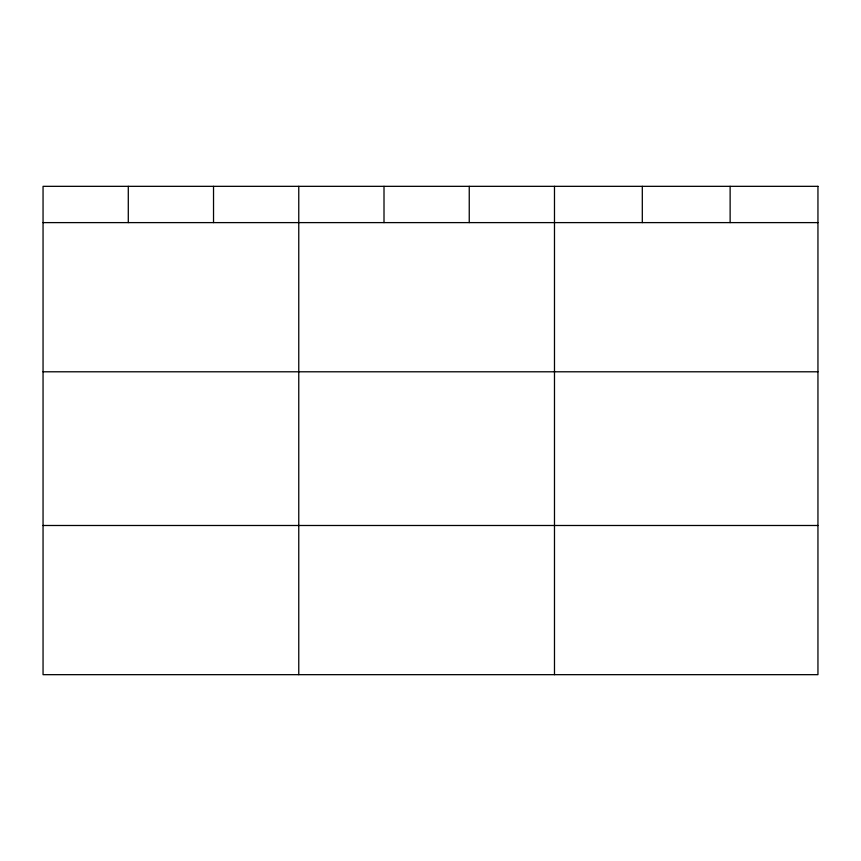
<?xml version="1.0" encoding="UTF-8"?>
<svg xmlns="http://www.w3.org/2000/svg" width="861" height="861" viewBox="0 0 861 861"><rect width="100%" height="100%" fill="white"/><g stroke="black" fill="none" stroke-linecap="round" stroke-linejoin="round"><path stroke-width="1.29" d="M43.05 222.612L817.95 222.612M43.05 371.791L817.95 371.791M43.05 525.49L817.95 525.49M730.128 186.331L730.128 222.612M642.306 186.331L642.306 222.612M554.484 186.331L554.484 674.669M469.245 186.331L469.245 222.612M384.006 186.331L384.006 222.612M298.767 186.331L298.767 674.669M213.528 186.331L213.528 222.612M128.289 186.331L128.289 222.612M817.95 186.331L43.05 186.331L43.05 674.669L817.95 674.669L817.95 186.331"/></g></svg>
